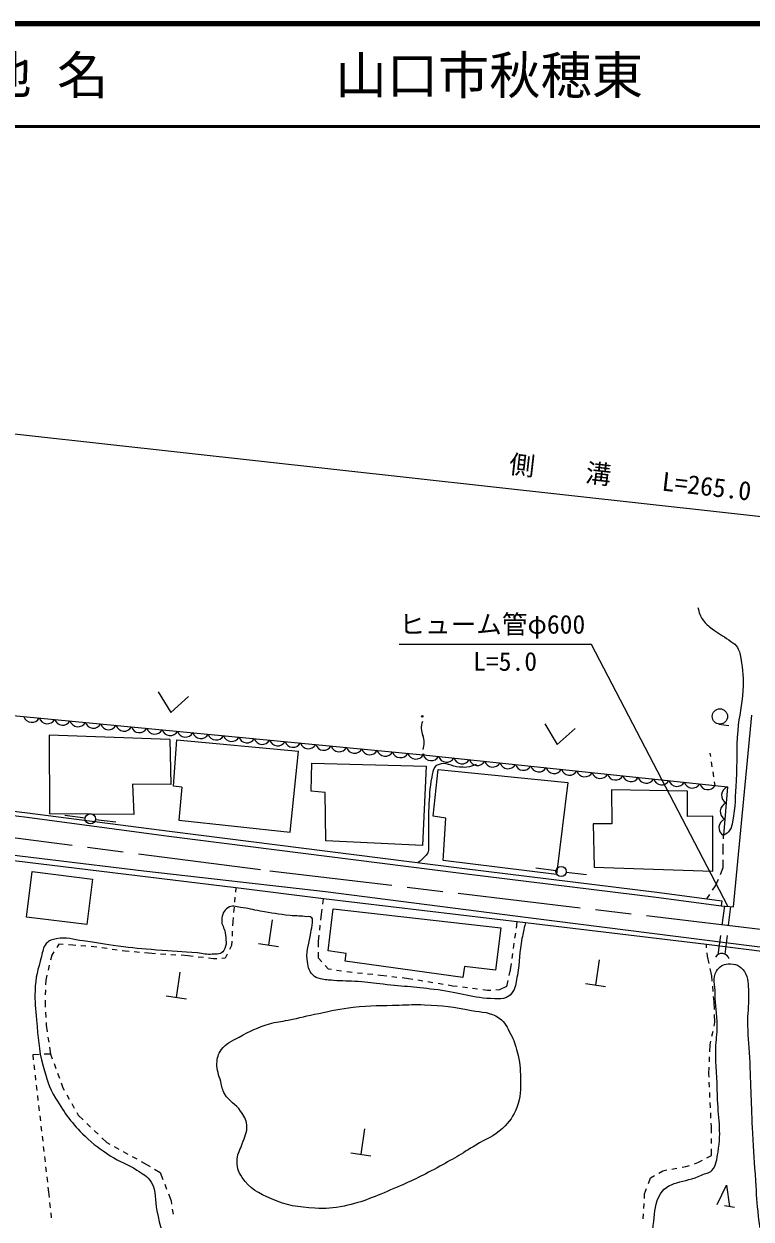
# Model space of a CAD drawing. Units: millimetres, scale not verified. Extents: x 40000 to 680000, y 20000 to 380000.
# Drawn here: x 374644 to 445559, y 263478 to 380000 of the extents above; entities that cross this region are included whole.
import ezdxf
from ezdxf.enums import TextEntityAlignment as Align

# ---------------------------------------------------------------- set-up
doc = ezdxf.new("R2010")
doc.units = ezdxf.units.MM
doc.header["$LTSCALE"] = 1000
doc.linetypes.add('CHAIN', pattern=[18.5, 12, -1.5, 3.5, -1.5])
for name, color, linetype, lineweight in [('M-BGD', 7, 'Continuous', 13), ('M-BMK', 2, 'CHAIN', 13), ('M-STR-HTXT', 7, 'Continuous', 13), ('M-TTL', 2, 'Continuous', 140), ('M-TTL-LINE', 7, 'Continuous', 50)]:
    doc.layers.add(name, color=color, linetype=linetype, lineweight=lineweight)
doc.layers.add('M-TTL-TXT', color=7, linetype='Continuous')
doc.styles.add('ＭＳ ゴシック', font='')
doc.styles.get('ＭＳ ゴシック').set_extended_font_data('MS Gothic')

msp = doc.modelspace()

# ---------------------------------------------------------------- linework, layer by layer
at = {"layer": 'M-BGD'}
for p, q in [((387738, 314873), (388961, 312875)), ((388961, 312875), (390707, 314438)), ((425440, 311755), (426662, 309757)), ((426662, 309757), (428408, 311320)), ((442407, 311741), (443397, 311595)), ((441621, 308569), (441570, 308902)), ((441770, 307580), (441695, 308074)), ((441918, 306591), (441844, 307085)), ((442043, 305763), (441993, 306097)), ((380628, 302569), (378646, 302834)), ((381620, 302444), (383606, 302208)), ((442852, 300564), (442852, 300873)), ((442846, 299008), (442851, 299755)), ((442851, 299755), (442851, 300064)), ((442839, 297761), (442844, 298508)), ((426537, 297433), (424555, 297698)), ((427529, 297308), (429515, 297072)), ((442559, 297088), (442839, 297761)), ((442088, 295953), (442368, 296626)), ((395227, 294869), (395183, 294371)), ((395307, 295763), (395272, 295367)), ((441241, 294707), (441524, 295123)), ((441805, 295537), (442088, 295953)), ((395138, 293873), (395093, 293375)), ((403672, 293195), (403740, 293700)), ((403806, 294196), (403874, 294702)), ((442696, 294518), (442633, 294031)), ((442731, 292125), (442991, 294003)), ((443371, 292123), (443587, 293960)), ((395013, 292482), (394991, 292062)), ((395048, 292877), (395013, 292482)), ((398861, 292669), (398498, 290196)), ((403607, 292634), (403672, 293195)), ((394964, 291563), (394938, 291064)), ((403492, 291641), (403550, 292138)), ((422568, 291358), (422499, 290863)), ((422722, 292457), (422638, 291854)), ((378060, 290276), (377844, 289948)), ((378488, 290248), (378060, 290276)), ((379415, 290187), (378987, 290215)), ((379696, 290164), (379415, 290187)), ((394889, 290146), (394693, 289757)), ((394911, 290565), (394889, 290146)), ((397508, 290341), (399487, 290050)), ((403371, 290584), (403435, 291144)), ((403371, 289999), (403371, 290584)), ((422429, 290368), (422360, 289873)), ((441226, 289920), (441198, 290245)), ((442335, 289257), (442595, 291135)), ((443039, 289294), (443255, 291130)), ((377355, 289203), (377239, 288715)), ((377570, 289530), (377355, 289203)), ((380693, 290084), (380194, 290124)), ((381471, 290022), (381191, 290044)), ((381762, 289981), (381471, 290022)), ((382753, 289845), (382258, 289913)), ((383744, 289708), (383248, 289777)), ((384530, 289600), (384239, 289640)), ((384911, 289565), (384530, 289600)), ((385907, 289473), (385409, 289519)), ((386785, 289392), (386404, 289427)), ((387477, 289349), (386785, 289392)), ((388475, 289287), (387976, 289318)), ((389473, 289225), (388974, 289256)), ((390664, 289151), (389972, 289194)), ((391156, 289089), (390664, 289151)), ((392149, 288966), (391653, 289028)), ((394467, 289311), (394271, 288922)), ((403372, 288914), (403371, 289499)), ((422290, 289378), (422220, 288883)), ((441295, 289098), (441268, 289422)), ((441455, 288397), (441295, 289098)), ((377124, 288229), (377009, 287742)), ((393137, 288842), (392645, 288904)), ((393455, 288865), (393137, 288842)), ((394271, 288922), (393954, 288900)), ((403698, 288560), (403372, 288914)), ((404363, 287838), (404037, 288192)), ((404640, 287797), (404363, 287838)), ((422151, 288388), (422066, 287784)), ((430746, 288766), (430383, 286292)), ((441726, 287210), (441566, 287910)), ((376778, 286769), (376765, 286333)), ((376894, 287256), (376778, 286769)), ((389863, 287559), (389500, 285086)), ((405629, 287652), (405134, 287724)), ((406400, 287539), (406124, 287579)), ((406667, 287511), (406400, 287539)), ((407662, 287410), (407164, 287461)), ((408656, 287309), (408159, 287360)), ((409421, 287232), (409154, 287259)), ((410035, 287160), (409421, 287232)), ((411028, 287044), (410531, 287102)), ((412139, 286915), (411525, 286987)), ((412564, 286844), (412139, 286915)), ((413550, 286681), (413057, 286763)), ((421840, 286730), (421719, 286165)), ((422066, 287784), (421945, 287219)), ((441772, 286680), (441726, 287210)), ((376749, 285833), (376733, 285334)), ((414537, 286517), (414043, 286599)), ((415523, 286353), (415030, 286435)), ((416441, 286201), (416016, 286272)), ((416907, 286140), (416441, 286201)), ((417899, 286011), (417403, 286075)), ((418890, 285881), (418394, 285946)), ((419852, 285755), (419386, 285816)), ((420183, 285777), (419852, 285755)), ((421013, 285831), (420682, 285809)), ((421719, 286165), (421013, 285831)), ((429394, 286437), (431372, 286147)), ((441858, 285683), (441815, 286181)), ((376718, 284834), (376704, 284398)), ((376704, 284398), (376719, 284139)), ((388510, 285231), (390489, 284940)), ((441946, 284655), (441901, 285185)), ((441978, 283915), (441946, 284655)), ((376747, 283640), (376776, 283141)), ((442031, 282676), (441999, 283415)), ((376804, 282642), (376819, 282383)), ((376819, 282383), (376918, 281720)), ((441951, 282298), (442031, 282676)), ((376993, 281226), (377067, 280731)), ((441564, 280452), (441643, 280830)), ((441746, 281319), (441849, 281808)), ((377142, 280237), (377241, 279574)), ((441535, 279800), (441564, 280452)), ((376122, 279516), (375501, 279484)), ((375501, 279484), (375557, 279008)), ((375614, 278512), (375672, 278015)), ((377241, 279574), (376621, 279542)), ((377241, 279574), (377413, 279105)), ((377586, 278636), (377758, 278166)), ((441491, 278801), (441513, 279301)), ((375729, 277518), (375787, 277022)), ((377930, 277697), (378103, 277228)), ((441440, 277650), (441469, 278302)), ((441455, 277328), (441440, 277650)), ((375844, 276525), (375902, 276028)), ((378275, 276758), (378447, 276289)), ((378447, 276289), (378583, 276045)), ((441503, 276329), (441479, 276828)), ((375959, 275532), (376017, 275035)), ((378826, 275608), (379069, 275171)), ((441550, 275330), (441526, 275830)), ((376074, 274538), (376132, 274042)), ((379313, 274734), (379556, 274297)), ((379799, 273860), (379935, 273615)), ((441597, 274331), (441573, 274831)), ((441644, 273332), (441621, 273832)), ((376189, 273545), (376247, 273048)), ((379935, 273615), (380428, 273143)), ((380789, 272797), (381150, 272451)), ((441683, 272511), (441668, 272833)), ((376304, 272551), (376362, 272055)), ((376419, 271558), (376477, 271061)), ((381511, 272105), (381873, 271759)), ((407863, 272269), (407500, 269795)), ((441684, 271841), (441683, 272511)), ((376534, 270565), (376592, 270068)), ((382234, 271414), (382727, 270941)), ((382727, 270941), (383020, 270781)), ((383459, 270542), (383898, 270303)), ((441686, 270841), (441685, 271341)), ((441688, 269671), (441687, 270341)), ((376649, 269571), (376707, 269075)), ((384337, 270063), (384776, 269824)), ((385215, 269585), (385654, 269345)), ((406511, 269940), (408489, 269650)), ((440381, 268999), (440812, 269221)), ((441257, 269449), (441688, 269671)), ((376764, 268578), (376822, 268081)), ((386093, 269106), (386386, 268946)), ((386386, 268946), (386948, 268614)), ((387378, 268359), (387940, 268027)), ((387940, 268027), (388199, 267346)), ((436572, 267970), (436963, 268197)), ((436963, 268197), (437348, 268265)), ((437840, 268352), (438332, 268440)), ((438825, 268528), (439209, 268596)), ((439209, 268596), (439559, 268716)), ((440031, 268879), (440381, 268999)), ((376879, 267585), (376937, 267088)), ((388377, 266879), (388555, 266412)), ((435546, 266945), (435747, 267493)), ((435747, 267493), (436139, 267719)), ((376994, 266591), (377049, 266115)), ((377049, 266115), (377104, 265584)), ((388733, 265944), (388992, 265264)), ((435149, 265501), (435172, 265927)), ((435172, 265927), (435373, 266475)), ((442261, 264889), (443145, 266781)), ((443145, 266781), (443448, 264715)), ((377154, 265087), (377205, 264590)), ((388992, 265264), (389042, 264936)), ((435093, 264502), (435121, 265001)), ((442953, 264788), (443943, 264643)), ((377256, 264092), (377306, 263595)), ((389118, 264441), (389194, 263947)), ((435038, 263504), (435066, 264003))]:
    msp.add_line(p, q, dxfattribs=at)
for points in [[(348011, 306328), (348876, 315010), (352160, 314733), (370150, 312910), (413589, 308751), (442043, 305763), (443251, 305624), (442852, 300873)], [(442633, 294031), (443855, 293936), (445618, 312596)], [(388891, 310251), (377103, 310654), (377143, 302986)], [(388891, 310251), (388980, 305840), (385222, 305881), (385378, 302919), (377143, 302986)], [(390036, 305584), (389247, 305681), (389564, 310208), (401419, 309114)], [(318889, 309839), (340651, 307213), (375009, 303082), (388852, 301292), (417339, 297698), (436618, 295311), (442696, 294518)], [(319097, 309313), (340602, 306810), (374967, 302666), (388789, 300805), (417278, 297211), (436556, 294824), (442633, 294031)], [(390036, 305584), (389751, 302379), (400619, 301211), (401419, 309114)], [(319242, 305299), (337082, 303106), (349650, 301619), (368046, 299647), (386331, 297436), (404069, 295420), (423817, 292891), (445615, 290126), (470908, 287039), (498720, 283595), (522708, 280514), (522588, 280088), (507448, 282029), (494271, 283704), (470750, 286617), (467018, 287063), (453822, 288647), (441198, 290245), (423551, 292358), (403874, 294702), (395307, 295763)], [(395307, 295763), (358132, 300301), (338654, 302227), (319605, 304678)]]:
    msp.add_lwpolyline(points, dxfattribs=at)
for points in [[(404088, 300360), (404011, 305078), (402658, 305191), (402717, 307920), (413887, 307649), (413522, 299916)], [(426567, 297074), (415528, 298423), (415795, 302577), (414539, 302762), (415035, 307310), (427687, 306051)], [(439370, 305192), (431946, 305340), (431969, 301999), (430173, 302006), (430241, 297803), (441818, 297387), (441839, 302775), (439348, 302713)], [(375463, 297358), (381326, 296633), (380776, 292184), (374913, 292908)], [(404818, 293738), (421154, 291864), (420635, 287747), (417607, 288106), (417447, 287017), (405958, 288618), (406069, 289372), (404310, 289630)]]:
    msp.add_lwpolyline(points, close=True, dxfattribs=at)
for centre, radius in [((413487, 312486), 75), ((442516, 312483), 750), ((413589, 308751), 75), ((381124, 302503), 500), ((427033, 297367), 500)]:
    msp.add_circle(centre, radius, dxfattribs=at)
for centre, radius, start, end in [((375423, 312723), 816, 197.3177, 331.74511), ((376921, 312579), 816, 197.3177, 331.74511), ((378419, 312436), 816, 197.3177, 331.74511), ((379917, 312293), 816, 197.3177, 331.74511), ((381415, 312149), 816, 197.3177, 331.74511), ((382913, 312006), 816, 197.3177, 331.74511), ((384410, 311862), 816, 197.3177, 331.74511), ((385908, 311719), 816, 197.3177, 331.74511), ((387406, 311576), 816, 197.3177, 331.74511), ((388904, 311432), 816, 197.3177, 331.74511), ((415328, 311352), 1934, 160.8498, 202.27364), ((390402, 311289), 816, 197.3177, 331.74511), ((391900, 311145), 816, 197.3177, 331.74511), ((393398, 311002), 816, 197.3177, 331.74511), ((394896, 310859), 816, 197.3177, 331.74511), ((396394, 310715), 816, 197.3177, 331.74511), ((397891, 310572), 816, 197.3177, 331.74511), ((399389, 310428), 816, 197.3177, 331.74511), ((400887, 310285), 816, 197.3177, 331.74511), ((411748, 309886), 1934, 340.8498, 22.27364), ((402385, 310142), 816, 197.3177, 331.74511), ((403883, 309998), 816, 197.3177, 331.74511), ((405381, 309855), 816, 197.3177, 331.74511), ((406879, 309711), 816, 197.3177, 331.74511), ((408377, 309568), 816, 197.3177, 331.74511), ((409874, 309424), 816, 197.3177, 331.74511), ((411372, 309281), 816, 197.3177, 331.74511), ((412870, 309138), 816, 197.3177, 331.74511), ((414371, 308988), 817, 196.82947, 331.18031), ((415869, 308831), 817, 196.82947, 331.18031), ((417366, 308673), 817, 196.82947, 331.18031), ((418864, 308516), 817, 196.82947, 331.18031), ((420361, 308359), 817, 196.82947, 331.18031), ((421859, 308202), 817, 196.82947, 331.18031), ((423356, 308044), 817, 196.82947, 331.18031), ((424854, 307887), 817, 196.82947, 331.18031), ((426352, 307730), 817, 196.82947, 331.18031), ((427849, 307572), 817, 196.82947, 331.18031), ((429347, 307415), 817, 196.82947, 331.18031), ((430844, 307258), 817, 196.82947, 331.18031), ((432342, 307101), 817, 196.82947, 331.18031), ((433840, 306943), 817, 196.82947, 331.18031), ((435337, 306786), 817, 196.82947, 331.18031), ((436835, 306629), 817, 196.82947, 331.18031), ((438332, 306472), 817, 196.82947, 331.18031), ((439830, 306314), 817, 196.82947, 331.18031), ((441327, 306157), 817, 196.82947, 331.18031), ((443564, 304800), 882, 110.85483, 239.56065), ((443432, 303217), 882, 110.85483, 239.56065), ((443299, 301633), 882, 110.85483, 239.56065), ((442720, 288647), 722, 17.36924, 149.83064)]:
    msp.add_arc(centre, radius, start, end, dxfattribs=at)
for points, knots in [([(440367, 323119), (440512, 322556), (440570, 322299), (440874, 321868), (441153, 321474), (441391, 321315), (441773, 321020), (442372, 320558), (442765, 320381), (443379, 319940), (443685, 319721), (443920, 319652), (444136, 319343), (444417, 318940), (444462, 318639), (444550, 318157), (444770, 316943), (444824, 316237), (444753, 315006), (444664, 313476), (444381, 312641), (444258, 311114), (444104, 309209), (444214, 308132), (444090, 306225), (443988, 304653), (444066, 303750), (443748, 302208), (443683, 301894), (443671, 301695), (443496, 301426), (443315, 301148), (443156, 301056), (442852, 300873)], [0, 0, 0, 0, 1, 1, 1, 2, 2, 2, 3, 3, 3, 4, 4, 4, 5, 5, 5, 6, 6, 6, 7, 7, 7, 8, 8, 8, 9, 9, 9, 10, 10, 10, 11, 11, 11, 11]), ([(418744, 307801), (418359, 307642), (418211, 307569), (417847, 307531), (417564, 307502), (417403, 307532), (417119, 307547), (416309, 307587), (415800, 308097), (415054, 307777), (414903, 307712), (414803, 307671), (414709, 307535), (414481, 307208), (414499, 306947), (414419, 306556), (414183, 305408), (414190, 304740), (414126, 303570), (414081, 302721), (414097, 302244), (414090, 301394), (414086, 300917), (414115, 300648), (414093, 300171), (414075, 299783), (414162, 299540), (414020, 299178), (413941, 298978), (413812, 298914), (413666, 298756), (413462, 298534), (413375, 298467), (413099, 298233)], [0, 0, 0, 0, 1, 1, 1, 2, 2, 2, 3, 3, 3, 4, 4, 4, 5, 5, 5, 6, 6, 6, 7, 7, 7, 8, 8, 8, 9, 9, 9, 10, 10, 10, 11, 11, 11, 11]), ([(423551, 292358), (423368, 291640), (423330, 291430), (423211, 290831), (422937, 289453), (423035, 288641), (422764, 287264), (422639, 286629), (422676, 286210), (422325, 285666), (422145, 285388), (422007, 285220), (421703, 285092), (421288, 284916), (421008, 284940), (420557, 284953), (418373, 285014), (417198, 285539), (415031, 285816), (412950, 286081), (411775, 286152), (409689, 286370), (408734, 286469), (408201, 286542), (407245, 286626), (406306, 286708), (405773, 286662), (404833, 286750), (404331, 286797), (404036, 286768), (403553, 286912), (403244, 287005), (403027, 287036), (402813, 287277), (402391, 287754), (402341, 288182), (402272, 288814), (402161, 289817), (402480, 290374), (402621, 291372), (402679, 291774), (402766, 291994), (402772, 292399), (402775, 292574), (402833, 292718), (402710, 292843), (402515, 293040), (402286, 292931), (402012, 292971), (401463, 293051), (401147, 293015), (400595, 293077), (399456, 293205), (398822, 293316), (397690, 293503), (396939, 293628), (396532, 293791), (395773, 293861), (395294, 293905), (394930, 294122), (394542, 293838), (394121, 293528), (393966, 293169), (393932, 292648), (393900, 292144), (394204, 291899), (394260, 291398), (394337, 290718), (394502, 290226), (394132, 289651), (393884, 289267), (393473, 289331), (393017, 289291), (392455, 289241), (392141, 289379), (391579, 289425), (390018, 289554), (389140, 289578), (387579, 289705), (386109, 289826), (385284, 289889), (383822, 290078), (382489, 290251), (381754, 290436), (380420, 290603), (379407, 290730), (378820, 290986), (377815, 290806), (377394, 290731), (377115, 290652), (376825, 290338), (376469, 289951), (376500, 289582), (376359, 289076), (376005, 287804), (375768, 287074), (375730, 285753), (375699, 284635), (375757, 284006), (375873, 282893), (376058, 281123), (376033, 280093), (376528, 278384), (376892, 277130), (377057, 276383), (377733, 275266), (378682, 273699), (379293, 272837), (380604, 271557), (381471, 270710), (382059, 270342), (383063, 269661), (384020, 269012), (384707, 268896), (385670, 268255), (386261, 267862), (386692, 267689), (387058, 267079), (387632, 266122), (387373, 265367), (387605, 264275), (387937, 262716), (388231, 261867), (388531, 260302), (388784, 258981), (388795, 258219), (389055, 256900), (389206, 256133), (389312, 255703), (389577, 254968), (389698, 254633), (389700, 254379), (389967, 254144), (390301, 253850), (390603, 253855), (391036, 253756), (391786, 253585), (392236, 253759), (393005, 253749), (394977, 253722), (396082, 253636), (398055, 253647), (400263, 253659), (401496, 253807), (403700, 253943), (406572, 254122), (408173, 254335), (411046, 254497), (415411, 254742), (417863, 254729), (422232, 254909), (425484, 255042), (427316, 254978), (430556, 255291), (432070, 255437), (433080, 255241), (434377, 256035), (434847, 256322), (435140, 256571), (435303, 257097), (435977, 259260), (435699, 260610), (436023, 262853), (436182, 263950), (436084, 264638), (436558, 265641), (437338, 267293), (439080, 266970), (440722, 267771), (441109, 267959), (441444, 267897), (441729, 268219), (442218, 268774), (442207, 269285), (442334, 270013), (442704, 272129), (442330, 273365), (442280, 275513), (442239, 277310), (442096, 278314), (442119, 280111), (442129, 280986), (442279, 281472), (442262, 282346), (442239, 283564), (442058, 284240), (442057, 285458), (442056, 286321), (441738, 286926), (442187, 287663), (442456, 288104), (442801, 288301), (443315, 288353), (444003, 288422), (444540, 288183), (444917, 287605), (445357, 286930), (445254, 286383), (445304, 285580), (445372, 284507), (445214, 283904), (445212, 282829), (445209, 281422), (445334, 280638), (445399, 279233), (445533, 276348), (445544, 274729), (445695, 271845), (445789, 270029), (445860, 269012), (445985, 267198), (446077, 265847), (446087, 265086), (446257, 263743), (446357, 262964), (446391, 262700), (446554, 261755)], [0, 0, 0, 0, 1, 1, 1, 2, 2, 2, 3, 3, 3, 4, 4, 4, 5, 5, 5, 6, 6, 6, 7, 7, 7, 8, 8, 8, 9, 9, 9, 10, 10, 10, 11, 11, 11, 12, 12, 12, 13, 13, 13, 14, 14, 14, 15, 15, 15, 16, 16, 16, 17, 17, 17, 18, 18, 18, 19, 19, 19, 20, 20, 20, 21, 21, 21, 22, 22, 22, 23, 23, 23, 24, 24, 24, 25, 25, 25, 26, 26, 26, 27, 27, 27, 28, 28, 28, 29, 29, 29, 30, 30, 30, 31, 31, 31, 32, 32, 32, 33, 33, 33, 34, 34, 34, 35, 35, 35, 36, 36, 36, 37, 37, 37, 38, 38, 38, 39, 39, 39, 40, 40, 40, 41, 41, 41, 42, 42, 42, 43, 43, 43, 44, 44, 44, 45, 45, 45, 46, 46, 46, 47, 47, 47, 48, 48, 48, 49, 49, 49, 50, 50, 50, 51, 51, 51, 52, 52, 52, 53, 53, 53, 54, 54, 54, 55, 55, 55, 56, 56, 56, 57, 57, 57, 58, 58, 58, 59, 59, 59, 60, 60, 60, 61, 61, 61, 62, 62, 62, 63, 63, 63, 64, 64, 64, 65, 65, 65, 66, 66, 66, 67, 67, 67, 68, 68, 68, 69, 69, 69, 70, 70, 70, 71, 71, 71, 72, 72, 72, 72]), ([(396386, 272649), (396454, 271915), (396150, 271523), (395944, 270815), (395774, 270228), (395459, 269945), (395439, 269335), (395415, 268608), (395512, 268137), (395924, 267537), (396706, 266397), (397520, 266014), (398783, 265448), (400329, 264756), (401333, 264653), (403023, 264538), (404138, 264462), (404781, 264524), (405875, 264752), (407842, 265164), (408873, 265687), (410729, 266457), (412416, 267157), (413329, 267628), (414941, 268486), (416450, 269289), (417257, 269808), (418719, 270694), (419744, 271316), (420454, 271495), (421318, 272327), (422013, 272996), (422369, 273465), (422711, 274367), (423106, 275407), (423066, 276080), (423069, 277192), (423071, 278207), (422997, 278785), (422756, 279771), (422582, 280486), (422441, 280886), (422095, 281537), (421748, 282190), (421604, 282656), (420998, 283079), (420098, 283708), (419364, 283611), (418286, 283823), (416518, 284171), (415506, 284285), (413706, 284380), (412739, 284431), (412194, 284372), (411226, 284341), (409482, 284287), (408498, 284327), (406763, 284133), (405435, 283985), (404705, 283795), (403395, 283534), (402228, 283302), (401585, 283121), (400421, 282877), (399704, 282728), (399281, 282733), (398583, 282514), (397382, 282137), (396725, 281843), (395631, 281221), (394906, 280809), (394386, 280653), (393894, 279979), (393575, 279542), (393499, 279201), (393470, 278660), (393433, 277951), (393658, 277566), (393842, 276879), (393971, 276399), (393988, 276098), (394240, 275670), (394689, 274906), (395292, 274744), (395780, 274005), (396099, 273521), (396333, 273227), (396386, 272649)], [0, 0, 0, 0, 1, 1, 1, 2, 2, 2, 3, 3, 3, 4, 4, 4, 5, 5, 5, 6, 6, 6, 7, 7, 7, 8, 8, 8, 9, 9, 9, 10, 10, 10, 11, 11, 11, 12, 12, 12, 13, 13, 13, 14, 14, 14, 15, 15, 15, 16, 16, 16, 17, 17, 17, 18, 18, 18, 19, 19, 19, 20, 20, 20, 21, 21, 21, 22, 22, 22, 23, 23, 23, 24, 24, 24, 25, 25, 25, 26, 26, 26, 27, 27, 27, 28, 28, 28, 29, 29, 29, 29])]:
    msp.add_open_spline(points, degree=3, knots=knots, dxfattribs=at)
at = {"layer": 'M-BMK'}
msp.add_lwpolyline([(367463, 301479), (398619, 297439), (465383, 289489)], dxfattribs=at)
at = {"layer": 'M-STR-HTXT'}
for p, q in [((430000, 319500), (411250, 319500)), ((443299, 293978), (430000, 319500))]:
    msp.add_line(p, q, dxfattribs=at)
msp.add_lwpolyline([(359890, 341563), (510335, 324930), (556044, 319423)], dxfattribs=at)
at = {"layer": 'M-TTL'}
msp.add_line((680000, 380000), (40000, 380000), dxfattribs=at)
at = {"layer": 'M-TTL-LINE'}
msp.add_line((40000, 370000), (680000, 370000), dxfattribs=at)

# ---------------------------------------------------------------- texts
at = {"layer": 'M-STR-HTXT', "style": 'ＭＳ ゴシック'}
msp.add_text('側\u3000\u3000溝\u3000\u3000L=265.0', height=1833, rotation=353.463, dxfattribs=at).set_placement((433609, 334326), align=Align.BOTTOM_CENTER)
msp.add_text('ヒューム管φ600', height=1833, dxfattribs=at).set_placement((411250, 320000), align=Align.BOTTOM_LEFT)
msp.add_text('L=5.0', height=1833, dxfattribs=at).set_placement((421572, 316385), align=Align.BOTTOM_CENTER)
at = {"layer": 'M-TTL-TXT', "style": 'ＭＳ ゴシック'}
for s, p in [('地 名', (370380, 375000)), ('山口市秋穂東', (405024, 375000))]:
    msp.add_text(s, height=3666, dxfattribs=at).set_placement(p, align=Align.MIDDLE_LEFT)

doc.saveas('drawing.dxf')
